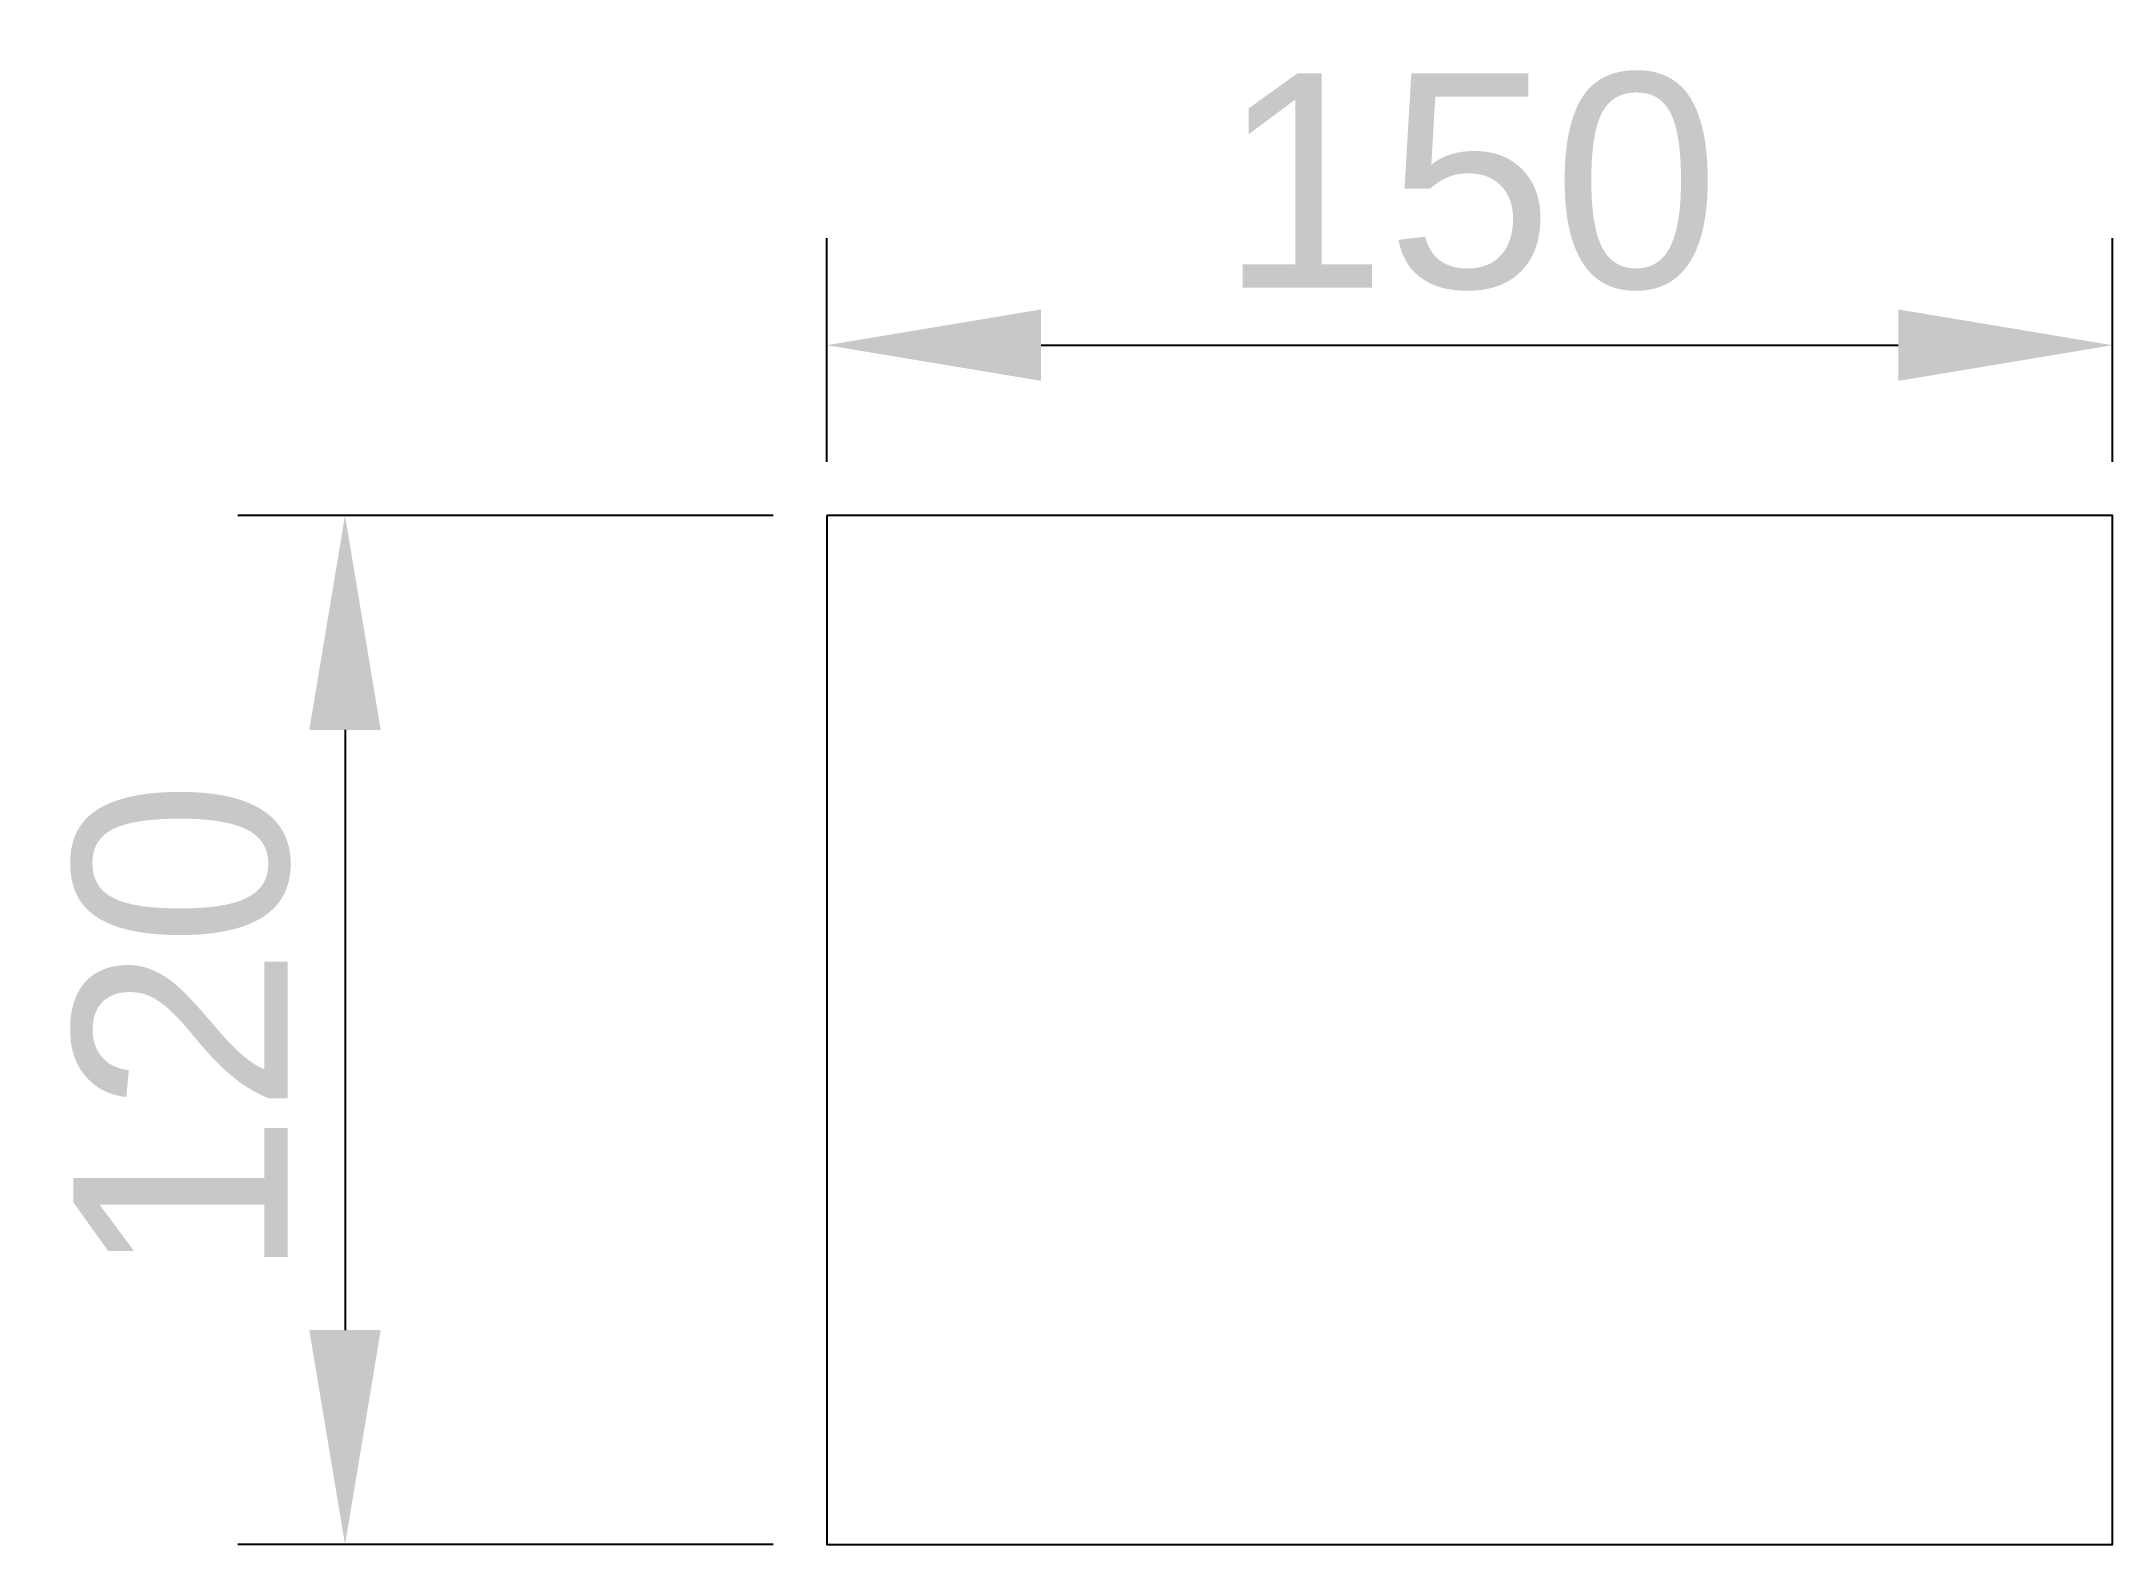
# Model space of a CAD drawing. Header units: centimetres. Extents: x 49905 to 50146, y 25814 to 25989.
import ezdxf

# ---------------------------------------------------------------- set-up
doc = ezdxf.new("R2010")
doc.units = ezdxf.units.CM
doc.header["$LTSCALE"] = 10
doc.layers.add('A-Walls', color=7, linetype='Continuous')
doc.styles.get("Standard").update_dxf_attribs({"font": 'arial.ttf'})
doc.dimstyles.new('ISO-25', dxfattribs={"dimscale": 10, "dimtxt": 2.5, "dimasz": 2.5, "dimexe": 1.25, "dimexo": 0.625, "dimtad": 1, "dimtxsty": 'Standard', "dimcen": 2.5, "dimazin": 0, "dimtfac": 1, "dimtmove": 0, "dimatfit": 3, "dimfxl": 1.25, "dimarcsym": 0})

# ---------------------------------------------------------------- blocks, each defined once
blk = doc.blocks.new('*D1')
at = {"layer": 'A-Walls', "color": 0, "lineweight": -2, "transparency": 16777216}
for p, q in [((49996.27, 25939.76), (49996.27, 25965.87)), ((50146.27, 25939.76), (50146.27, 25965.87)), ((50021.27, 25953.37), (50121.27, 25953.37))]:
    blk.add_line(p, q, dxfattribs=at)
at = {"layer": 'A-Walls', "color": 0, "transparency": 16777216}
for points in [[(50021.27, 25957.54), (50021.27, 25949.21), (49996.27, 25953.37)], [(50121.27, 25957.54), (50121.27, 25949.21), (50146.27, 25953.37)]]:
    blk.add_solid(points, dxfattribs=at)
at = {"layer": 'Defpoints', "color": 0, "transparency": 16777216}
for p in [(50146.27, 25953.37), (49996.27, 25933.51), (50146.27, 25933.51)]:
    blk.add_point(p, dxfattribs=at)
at = {"layer": 'A-Walls', "color": 0, "transparency": 16777216, "insert": (50071.27, 25972.39), "char_height": 25, "attachment_point": 5}
blk.add_mtext('150', dxfattribs=at)
blk = doc.blocks.new('*D2')
at = {"layer": 'A-Walls', "color": 0, "lineweight": -2, "transparency": 16777216}
for p, q in [((49990.02, 25933.51), (49927.56, 25933.51)), ((49940.06, 25908.51), (49940.06, 25838.51)), ((49990.02, 25813.51), (49927.56, 25813.51))]:
    blk.add_line(p, q, dxfattribs=at)
at = {"layer": 'A-Walls', "color": 0, "transparency": 16777216}
for points in [[(49935.89, 25908.51), (49944.22, 25908.51), (49940.06, 25933.51)], [(49935.89, 25838.51), (49944.22, 25838.51), (49940.06, 25813.51)]]:
    blk.add_solid(points, dxfattribs=at)
at = {"layer": 'Defpoints', "color": 0, "transparency": 16777216}
for p in [(49996.27, 25933.51), (49940.06, 25813.51), (49996.27, 25813.51)]:
    blk.add_point(p, dxfattribs=at)
at = {"layer": 'A-Walls', "color": 0, "transparency": 16777216, "insert": (49921.04, 25873.51), "char_height": 25, "attachment_point": 5, "rotation": 90}
blk.add_mtext('120', dxfattribs=at)

msp = doc.modelspace()

# ---------------------------------------------------------------- linework, layer by layer
at = {"layer": 'A-Walls'}
msp.add_lwpolyline([(49996.266, 25933.507), (49996.266, 25813.507), (50146.266, 25813.507), (50146.266, 25933.507), (49996.266, 25933.507)], dxfattribs=at)

# ---------------------------------------------------------------- dimensions: what is measured, and where the dimension line sits
dim = msp.add_linear_dim(base=(50146.266, 25953.373), p1=(49996.266, 25933.507), p2=(50146.266, 25933.507), dimstyle='ISO-25', dxfattribs=at)
dim.commit()
dim.dimension.update_dxf_attribs({"geometry": '*D1', "text_midpoint": (50071.266, 25972.388)})
dim = msp.add_linear_dim(base=(49940.057, 25813.507), p1=(49996.266, 25933.507), p2=(49996.266, 25813.507), angle=90, dimstyle='ISO-25', dxfattribs=at)
dim.commit()
dim.dimension.update_dxf_attribs({"geometry": '*D2', "text_midpoint": (49921.043, 25873.507)})

doc.saveas('drawing.dxf')
